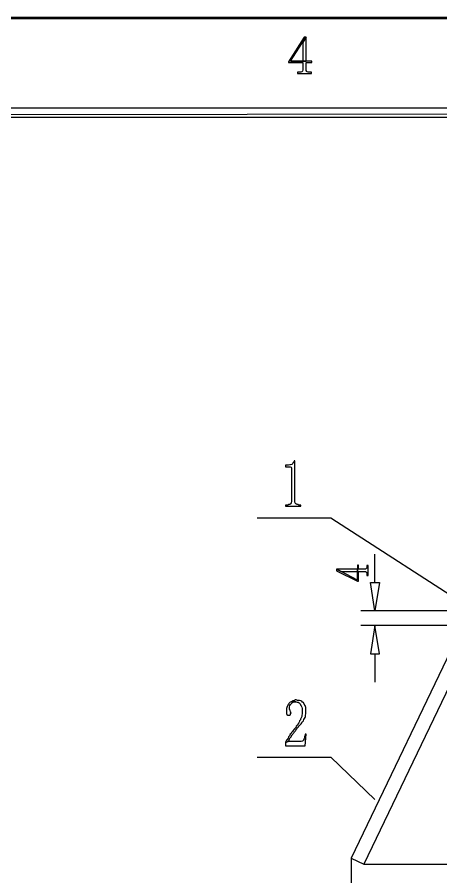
# Model space of a CAD drawing. Extents: x -15.4 to 0.8, y 0.3 to 11.8.
# Drawn here: x -11.075 to -10.242, y 9.933 to 11.624 of the extents above; entities that cross this region are included whole.
import ezdxf

# ---------------------------------------------------------------- set-up
doc = ezdxf.new("R2010")
doc.units = 0
doc.header["$MEASUREMENT"] = 0
doc.linetypes.add('AUSGEZOGEN', pattern=[0])
doc.layers.get('0').update_dxf_attribs({"linetype": 'AUSGEZOGEN'})

msp = doc.modelspace()

# ---------------------------------------------------------------- linework, layer by layer
for points in [[(0.2687, 11.6236), (-15.3829, 11.6211), (-15.3829, 11.6211), (-15.3846, 11.6236), (0.2687, 11.6236)], [(0.2662, 11.6211), (0.2687, 11.6236), (0.2687, 11.6236), (-15.3829, 11.6211), (0.2662, 11.6211)], [(-10.5063, 11.5844), (-10.5104, 11.5844), (-10.5104, 11.5844), (-10.5413, 11.5361), (-10.5413, 11.5361), (-10.5413, 11.5344), (-10.5413, 11.5344), (-10.5129, 11.5344), (-10.5129, 11.5344), (-10.5129, 11.5202), (-10.5129, 11.5202), (-10.5138, 11.5177), (-10.5138, 11.5177), (-10.5146, 11.5161), (-10.5146, 11.5161), (-10.5154, 11.5161), (-10.5154, 11.5161), (-10.5171, 11.5152), (-10.5171, 11.5152), (-10.5238, 11.5152), (-10.5238, 11.5152), (-10.5238, 11.5127), (-10.5238, 11.5127), (-10.4963, 11.5127), (-10.4963, 11.5127), (-10.4963, 11.5152), (-10.4963, 11.5152), (-10.5029, 11.5152), (-10.5029, 11.5152), (-10.5046, 11.5161), (-10.5046, 11.5161), (-10.5054, 11.5169), (-10.5054, 11.5169), (-10.5063, 11.5186), (-10.5063, 11.5186), (-10.5063, 11.5344), (-10.5063, 11.5344), (-10.4954, 11.5344), (-10.4954, 11.5344), (-10.4954, 11.5369), (-10.4954, 11.5369), (-10.5371, 11.5369), (-10.5371, 11.5369), (-10.5138, 11.5736), (-10.5138, 11.5736), (-10.5129, 11.5736), (-10.5063, 11.5844)], [(-10.5063, 11.5844), (-10.5129, 11.5736), (-10.5129, 11.5736), (-10.5129, 11.5369), (-10.5129, 11.5369), (-10.5371, 11.5369), (-10.5371, 11.5369), (-10.5063, 11.5369), (-10.5063, 11.5844)], [(0.0904, 11.4452), (-14.9088, 11.4269), (-14.9088, 11.4269), (-14.9279, 11.4452), (0.0904, 11.4452)], [(0.0721, 11.4269), (0.0904, 11.4452), (0.0904, 11.4452), (-14.9088, 11.4269), (0.0721, 11.4269)], [(-10.5288, 10.7511), (-10.5304, 10.7511), (-10.5304, 10.7511), (-10.5304, 10.7502), (-10.5304, 10.7502), (-10.5321, 10.7477), (-10.5321, 10.7477), (-10.5329, 10.7461), (-10.5329, 10.7461), (-10.5346, 10.7444), (-10.5346, 10.7444), (-10.5371, 10.7436), (-10.5371, 10.7436), (-10.5388, 10.7436), (-10.5388, 10.7436), (-10.5413, 10.7427), (-10.5413, 10.7427), (-10.5471, 10.7427), (-10.5471, 10.7427), (-10.5471, 10.7394), (-10.5471, 10.7394), (-10.5379, 10.7394), (-10.5379, 10.7394), (-10.5363, 10.7386), (-10.5363, 10.7386), (-10.5354, 10.7377), (-10.5354, 10.7377), (-10.5354, 10.6711), (-10.5354, 10.6711), (-10.5363, 10.6686), (-10.5363, 10.6686), (-10.5371, 10.6669), (-10.5371, 10.6669), (-10.5388, 10.6652), (-10.5388, 10.6652), (-10.5404, 10.6652), (-10.5404, 10.6652), (-10.5429, 10.6644), (-10.5429, 10.6644), (-10.5471, 10.6644), (-10.5471, 10.6644), (-10.5471, 10.6619), (-10.5471, 10.6619), (-10.5171, 10.6619), (-10.5171, 10.6619), (-10.5171, 10.6644), (-10.5171, 10.6644), (-10.5213, 10.6644), (-10.5213, 10.6644), (-10.5229, 10.6652), (-10.5229, 10.6652), (-10.5254, 10.6652), (-10.5254, 10.6652), (-10.5263, 10.6669), (-10.5263, 10.6669), (-10.5279, 10.6677), (-10.5279, 10.6677), (-10.5288, 10.6702), (-10.5288, 10.6702), (-10.5288, 10.6727), (-10.5288, 10.7511)], [(-10.1713, 10.4536), (-10.4579, 10.6386), (-10.4579, 10.6386), (-10.6029, 10.6386)], [(-10.3713, 10.5119), (-10.3713, 10.5677)], [(-10.4471, 10.5386), (-10.4471, 10.5352), (-10.4471, 10.5352), (-10.4054, 10.5144), (-10.4054, 10.5144), (-10.4038, 10.5144), (-10.4038, 10.5144), (-10.4038, 10.5336), (-10.4038, 10.5336), (-10.3896, 10.5336), (-10.3896, 10.5336), (-10.3879, 10.5327), (-10.3879, 10.5327), (-10.3871, 10.5327), (-10.3871, 10.5327), (-10.3871, 10.5261), (-10.3871, 10.5261), (-10.3846, 10.5261), (-10.3846, 10.5261), (-10.3846, 10.5452), (-10.3846, 10.5452), (-10.3871, 10.5452), (-10.3871, 10.5452), (-10.3871, 10.5411), (-10.3871, 10.5411), (-10.3879, 10.5394), (-10.3879, 10.5394), (-10.3896, 10.5386), (-10.3896, 10.5386), (-10.4038, 10.5386), (-10.4038, 10.5386), (-10.4038, 10.5461), (-10.4038, 10.5461), (-10.4054, 10.5461), (-10.4054, 10.5461), (-10.4054, 10.5169), (-10.4054, 10.5169), (-10.4379, 10.5336), (-10.4471, 10.5386)], [(-10.4471, 10.5386), (-10.4379, 10.5336), (-10.4379, 10.5336), (-10.4054, 10.5336), (-10.4054, 10.5336), (-10.4054, 10.5169), (-10.4054, 10.5169), (-10.4054, 10.5386), (-10.4471, 10.5386)], [(-10.3804, 10.5119), (-10.3621, 10.5119), (-10.3621, 10.5119), (-10.3713, 10.4561), (-10.3804, 10.5119)], [(-10.2263, 10.4561), (-10.3988, 10.4561)], [(-10.1988, 10.4277), (-10.4179, 9.9702)], [(-10.2263, 10.4277), (-10.3988, 10.4277)], [(-10.1679, 10.4277), (-10.3929, 9.9586), (-10.3929, 9.9586), (-9.6546, 9.9586)], [(-10.3804, 10.3719), (-10.3621, 10.3719), (-10.3621, 10.3719), (-10.3713, 10.4277), (-10.3804, 10.3719)], [(-10.3713, 10.3719), (-10.3713, 10.3161)], [(-10.5263, 10.2811), (-10.5279, 10.2811), (-10.5279, 10.2811), (-10.5296, 10.2802), (-10.5296, 10.2802), (-10.5321, 10.2794), (-10.5321, 10.2794), (-10.5354, 10.2777), (-10.5354, 10.2777), (-10.5263, 10.2777), (-10.5263, 10.2777), (-10.5246, 10.2769), (-10.5246, 10.2769), (-10.5221, 10.2769), (-10.5221, 10.2769), (-10.5204, 10.2752), (-10.5204, 10.2752), (-10.5188, 10.2744), (-10.5188, 10.2744), (-10.5163, 10.2694), (-10.5163, 10.2694), (-10.5154, 10.2669), (-10.5154, 10.2669), (-10.5146, 10.2644), (-10.5146, 10.2644), (-10.5146, 10.2536), (-10.5146, 10.2536), (-10.5154, 10.2511), (-10.5154, 10.2511), (-10.5154, 10.2486), (-10.5154, 10.2486), (-10.5163, 10.2461), (-10.5163, 10.2461), (-10.5179, 10.2436), (-10.5179, 10.2436), (-10.5179, 10.2419), (-10.5179, 10.2419), (-10.5196, 10.2402), (-10.5196, 10.2402), (-10.5204, 10.2377), (-10.5204, 10.2377), (-10.5213, 10.2361), (-10.5213, 10.2361), (-10.5229, 10.2336), (-10.5229, 10.2336), (-10.5246, 10.2311), (-10.5246, 10.2311), (-10.5263, 10.2294), (-10.5263, 10.2294), (-10.5271, 10.2269), (-10.5271, 10.2269), (-10.5304, 10.2236), (-10.5304, 10.2236), (-10.5321, 10.2211), (-10.5321, 10.2211), (-10.5338, 10.2194), (-10.5338, 10.2194), (-10.5354, 10.2169), (-10.5354, 10.2169), (-10.5363, 10.2152), (-10.5363, 10.2152), (-10.5379, 10.2136), (-10.5379, 10.2136), (-10.5396, 10.2102), (-10.5396, 10.2102), (-10.5413, 10.2086), (-10.5413, 10.2086), (-10.5421, 10.2061), (-10.5421, 10.2061), (-10.5438, 10.2036), (-10.5438, 10.2036), (-10.5454, 10.2019), (-10.5454, 10.2019), (-10.5463, 10.1994), (-10.5463, 10.1994), (-10.5471, 10.1977), (-10.5471, 10.1977), (-10.5421, 10.1994), (-10.5421, 10.1994), (-10.5421, 10.2002), (-10.5421, 10.2002), (-10.5413, 10.2019), (-10.5413, 10.2019), (-10.5396, 10.2036), (-10.5396, 10.2036), (-10.5388, 10.2061), (-10.5388, 10.2061), (-10.5363, 10.2086), (-10.5363, 10.2086), (-10.5346, 10.2111), (-10.5346, 10.2111), (-10.5346, 10.2119), (-10.5346, 10.2119), (-10.5329, 10.2136), (-10.5329, 10.2136), (-10.5321, 10.2152), (-10.5321, 10.2152), (-10.5304, 10.2169), (-10.5304, 10.2169), (-10.5296, 10.2186), (-10.5296, 10.2186), (-10.5279, 10.2202), (-10.5279, 10.2202), (-10.5271, 10.2219), (-10.5271, 10.2219), (-10.5254, 10.2236), (-10.5254, 10.2236), (-10.5238, 10.2261), (-10.5238, 10.2261), (-10.5221, 10.2277), (-10.5221, 10.2277), (-10.5204, 10.2302), (-10.5204, 10.2302), (-10.5179, 10.2327), (-10.5179, 10.2327), (-10.5163, 10.2344), (-10.5163, 10.2344), (-10.5154, 10.2361), (-10.5154, 10.2361), (-10.5138, 10.2386), (-10.5138, 10.2386), (-10.5121, 10.2402), (-10.5121, 10.2402), (-10.5113, 10.2427), (-10.5113, 10.2427), (-10.5096, 10.2444), (-10.5096, 10.2444), (-10.5088, 10.2469), (-10.5088, 10.2469), (-10.5079, 10.2486), (-10.5079, 10.2486), (-10.5079, 10.2511), (-10.5079, 10.2511), (-10.5071, 10.2536), (-10.5071, 10.2536), (-10.5071, 10.2661), (-10.5071, 10.2661), (-10.5079, 10.2686), (-10.5079, 10.2686), (-10.5088, 10.2702), (-10.5088, 10.2702), (-10.5104, 10.2727), (-10.5104, 10.2727), (-10.5121, 10.2761), (-10.5121, 10.2761), (-10.5138, 10.2769), (-10.5138, 10.2769), (-10.5154, 10.2786), (-10.5154, 10.2786), (-10.5171, 10.2794), (-10.5171, 10.2794), (-10.5196, 10.2802), (-10.5196, 10.2802), (-10.5238, 10.2802), (-10.5263, 10.2811)], [(-10.5354, 10.2777), (-10.5379, 10.2769), (-10.5379, 10.2769), (-10.5396, 10.2752), (-10.5396, 10.2752), (-10.5404, 10.2744), (-10.5404, 10.2744), (-10.5413, 10.2727), (-10.5413, 10.2727), (-10.5429, 10.2711), (-10.5429, 10.2711), (-10.5438, 10.2686), (-10.5438, 10.2686), (-10.5446, 10.2661), (-10.5446, 10.2661), (-10.5454, 10.2644), (-10.5454, 10.2644), (-10.5454, 10.2544), (-10.5454, 10.2544), (-10.5446, 10.2527), (-10.5446, 10.2527), (-10.5429, 10.2511), (-10.5429, 10.2511), (-10.5388, 10.2511), (-10.5388, 10.2511), (-10.5371, 10.2519), (-10.5371, 10.2519), (-10.5371, 10.2536), (-10.5371, 10.2536), (-10.5363, 10.2561), (-10.5363, 10.2561), (-10.5371, 10.2577), (-10.5371, 10.2577), (-10.5379, 10.2602), (-10.5379, 10.2602), (-10.5379, 10.2611), (-10.5379, 10.2611), (-10.5396, 10.2627), (-10.5396, 10.2627), (-10.5396, 10.2677), (-10.5396, 10.2677), (-10.5388, 10.2702), (-10.5388, 10.2702), (-10.5371, 10.2719), (-10.5371, 10.2719), (-10.5354, 10.2744), (-10.5354, 10.2744), (-10.5338, 10.2761), (-10.5338, 10.2761), (-10.5321, 10.2769), (-10.5321, 10.2769), (-10.5296, 10.2777), (-10.5296, 10.2777), (-10.5271, 10.2777), (-10.5354, 10.2777)], [(-10.5063, 10.2136), (-10.5088, 10.2136), (-10.5088, 10.2136), (-10.5088, 10.2119), (-10.5088, 10.2119), (-10.5096, 10.2094), (-10.5096, 10.2094), (-10.5096, 10.2069), (-10.5096, 10.2069), (-10.5104, 10.2044), (-10.5104, 10.2044), (-10.5121, 10.2027), (-10.5121, 10.2027), (-10.5121, 10.2019), (-10.5121, 10.2019), (-10.5138, 10.2002), (-10.5138, 10.2002), (-10.5163, 10.1994), (-10.5163, 10.1994), (-10.5421, 10.1994), (-10.5421, 10.1994), (-10.5471, 10.1977), (-10.5471, 10.1977), (-10.5471, 10.1911), (-10.5471, 10.1911), (-10.5088, 10.1911), (-10.5063, 10.2136)], [(-10.6029, 10.1686), (-10.4579, 10.1686), (-10.4579, 10.1686), (-10.3713, 10.0852)], [(-10.4179, 9.9702), (-10.4179, 9.6111)], [(-10.4179, 9.9702), (-10.3929, 9.9586)]]:
    msp.add_lwpolyline(points)

doc.saveas('drawing.dxf')
